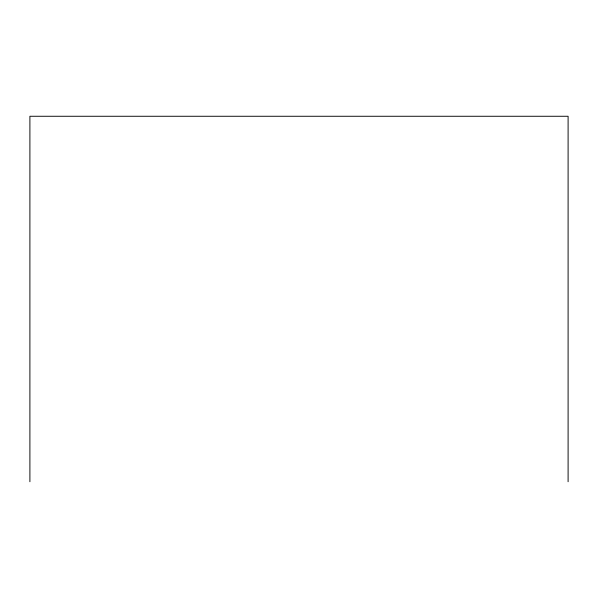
<?xml version="1.0" encoding="UTF-8"?>
<svg xmlns="http://www.w3.org/2000/svg" width="598" height="598" viewBox="0 0 598 598"><rect width="100%" height="100%" fill="white"/><g stroke="black" fill="none" stroke-linecap="round" stroke-linejoin="round"><path stroke-width="0.9" d="M568.1 481.734L568.1 116.266L29.9 116.266L29.9 481.734"/></g></svg>
